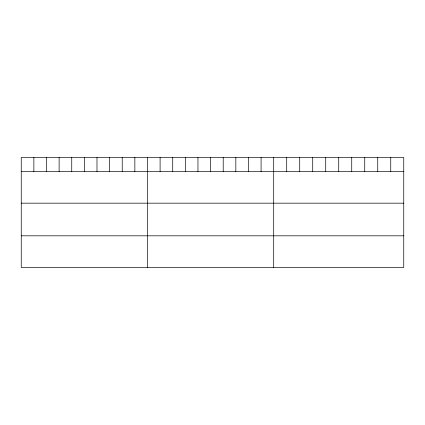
<?xml version="1.0" encoding="UTF-8"?>
<svg xmlns="http://www.w3.org/2000/svg" width="425" height="425" viewBox="0 0 425 425"><rect width="100%" height="100%" fill="white"/><g stroke="black" fill="none" stroke-linecap="round" stroke-linejoin="round"><path stroke-width="0.64" d="M403.75 171.503L403.75 267.495L21.25 267.495L21.25 157.505L403.75 157.505L403.75 171.503L21.25 171.503M21.25 203.177L403.75 203.177M21.25 235.817L403.75 235.817M390.745 157.505L390.745 171.503M377.74 157.505L377.74 171.503M364.735 157.505L364.735 171.503M351.73 157.505L351.73 171.503M338.725 157.505L338.725 171.503M325.72 157.505L325.72 171.503M312.715 157.505L312.715 171.503M299.71 157.505L299.71 171.503M286.705 157.505L286.705 171.503M273.7 157.505L273.7 267.495M261.077 157.505L261.077 171.503M248.455 157.505L248.455 171.503M235.833 157.505L235.833 171.503M223.21 157.505L223.21 171.503M210.587 157.505L210.587 171.503M197.965 157.505L197.965 171.503M185.343 157.505L185.343 171.503M172.72 157.505L172.72 171.503M160.097 157.505L160.097 171.503M147.475 157.505L147.475 267.495M134.852 157.505L134.852 171.503M122.23 157.505L122.23 171.503M109.608 157.505L109.608 171.503M96.985 157.505L96.985 171.503M84.363 157.505L84.363 171.503M71.74 157.505L71.74 171.503M59.117 157.505L59.117 171.503M46.495 157.505L46.495 171.503M33.873 157.505L33.873 171.503"/></g></svg>
